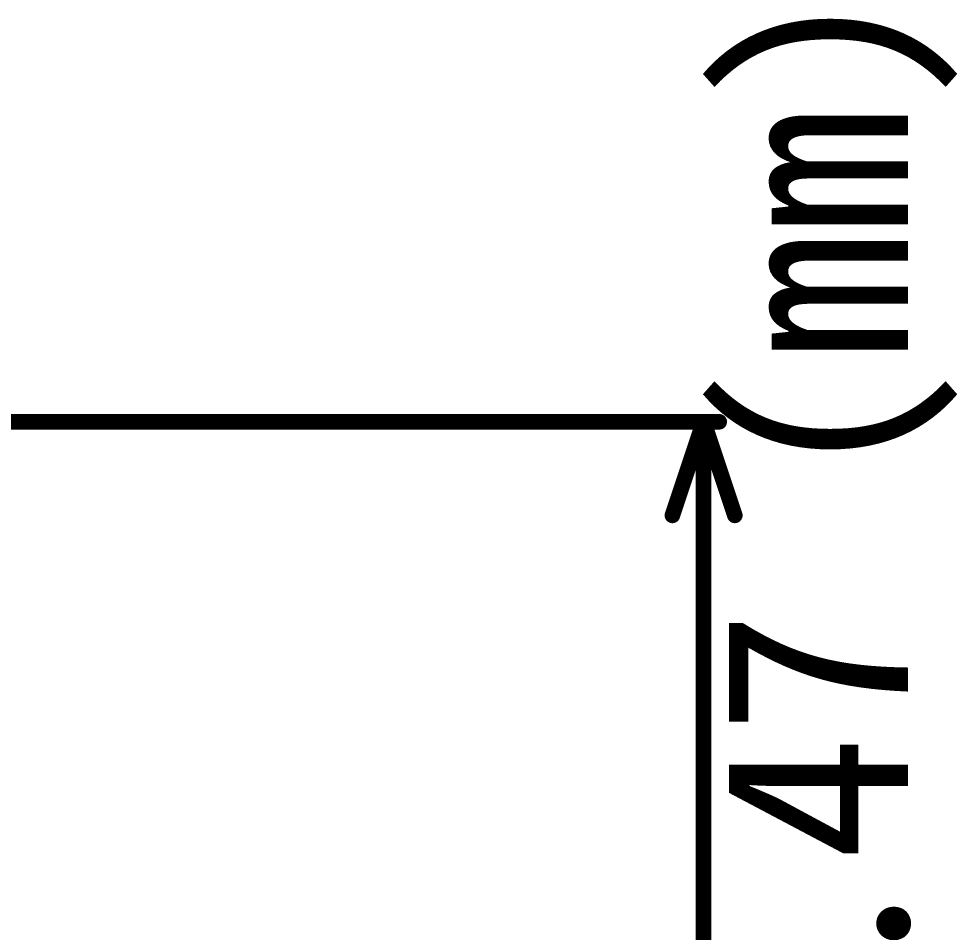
# Model space of a CAD drawing. Extents: x 75 to 173, y 40 to 188.
# Drawn here: x 156.69 to 171.96, y 127.2 to 142.07 of the extents above; entities that cross this region are included whole.
import ezdxf

# ---------------------------------------------------------------- set-up
doc = ezdxf.new("R2010")
doc.units = 0
doc.header["$MEASUREMENT"] = 0
doc.layers.add('TOPOVERLAY', color=2, linetype='CONTINUOUS')

msp = doc.modelspace()

# ---------------------------------------------------------------- linework, layer by layer
at = {"layer": 'TOPOVERLAY', "const_width": 0.254}
for points in [[(154.58225, 135.50646), (168.09106, 135.50646)], [(167.32906, 133.98246), (167.83706, 135.50646)], [(167.83706, 128.77184), (167.83706, 135.50646)], [(167.83706, 135.50646), (168.34506, 133.98246)], [(167.83706, 122.03722), (167.83706, 128.77184)]]:
    msp.add_lwpolyline(points, dxfattribs=at)
at = {"layer": 'TOPOVERLAY', "const_width": 0.127}
for points in [[(167.77356, 135.50646, 1), (167.90056, 135.50646, 1)], [(167.77356, 135.50646, 1), (167.90056, 135.50646, 1)], [(167.77356, 135.50646, 1), (167.90056, 135.50646, 1)], [(168.02756, 135.50646, 1), (168.15456, 135.50646, 1)], [(167.26556, 133.98246, 1), (167.39256, 133.98246, 1)], [(168.28156, 133.98246, 1), (168.40856, 133.98246, 1)], [(167.77356, 128.77184, 1), (167.90056, 128.77184, 1)], [(167.77356, 128.77184, 1), (167.90056, 128.77184, 1)]]:
    msp.add_lwpolyline(points, format="xyb", close=True, dxfattribs=at)

# ---------------------------------------------------------------- texts
at = {"layer": 'TOPOVERLAY'}
msp.add_text('13.47 (mm)', height=2.999999, rotation=90, dxfattribs=at).set_placement((171.16446, 122.23622))

doc.saveas('drawing.dxf')
